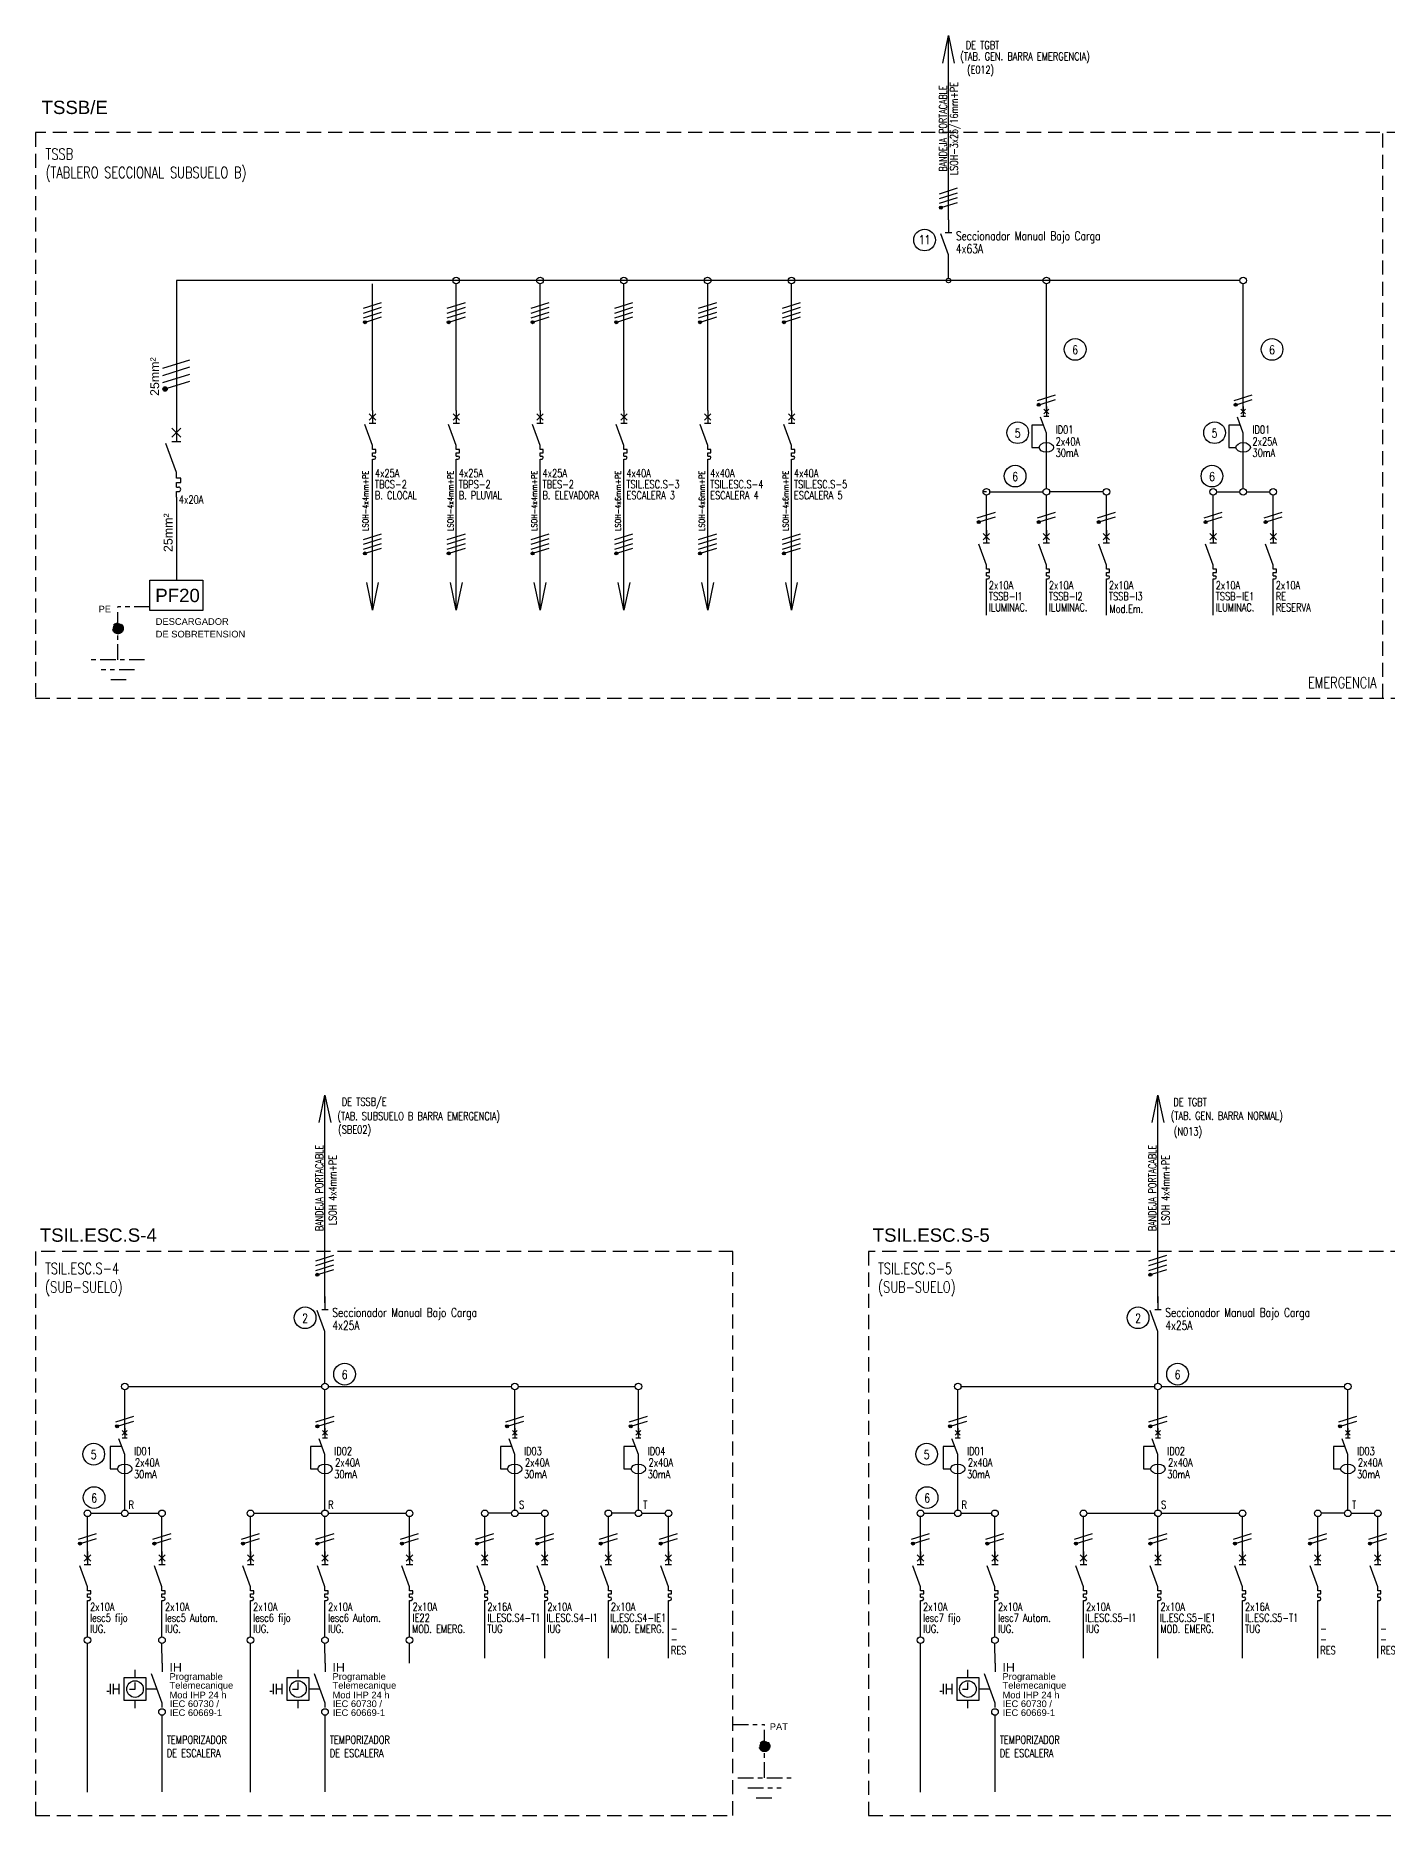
# Model space of a CAD drawing. Header units: millimetres. Extents: x 1657 to 1770, y 2038 to 2082.
# Drawn here: x 1720.46 to 1750.86, y 2042.42 to 2082.45 of the extents above; entities that cross this region are included whole.
import ezdxf
from ezdxf.enums import TextEntityAlignment as Align

# ---------------------------------------------------------------- set-up
doc = ezdxf.new("R2010")
doc.units = ezdxf.units.MM
doc.linetypes.add('OCJ-ESQUEMAS UNIFILARES-CORREGIDOS IDO-REV.br$0$DASHED', pattern=[19.05, 12.7, -6.35])
doc.linetypes.add('OCJ-ESQUEMAS UNIFILARES-CORREGIDOS IDO-REV.br$0$EJE_5', pattern=[7.1, 5, -1, 0.1, -1])
for name, color, linetype in [('OCJ-ESQUEMAS UNIFILARES-CORREGIDOS IDO-REV.br$0$00-IE', 1, 'Continuous'), ('OCJ-ESQUEMAS UNIFILARES-CORREGIDOS IDO-REV.br$0$00-IE-CABLES', 10, 'Continuous'), ('OCJ-ESQUEMAS UNIFILARES-CORREGIDOS IDO-REV.br$0$01-ELE-APARATOS', 170, 'Continuous'), ('OCJ-ESQUEMAS UNIFILARES-CORREGIDOS IDO-REV.br$0$CABLES', 10, 'Continuous'), ('OCJ-ESQUEMAS UNIFILARES-CORREGIDOS IDO-REV.br$0$ELECTRIC', 4, 'Continuous'), ('OCJ-ESQUEMAS UNIFILARES-CORREGIDOS IDO-REV.br$0$PAT', 80, 'Continuous'), ('OCJ-ESQUEMAS UNIFILARES-CORREGIDOS IDO-REV.br$0$TEXTO', 7, 'Continuous'), ('OCJ-ESQUEMAS UNIFILARES-CORREGIDOS IDO-REV.br$0$Textos', 4, 'Continuous')]:
    doc.layers.add(name, color=color, linetype=linetype)
doc.styles.add('OCJ-ESQUEMAS UNIFILARES-CORREGIDOS IDO-REV.br$0$ARIAL', font='Arial.ttf', dxfattribs={"height": 0.2})
doc.styles.add('OCJ-ESQUEMAS UNIFILARES-CORREGIDOS IDO-REV.br$0$COTAS', font='SANSS___.TTF', dxfattribs={"width": 0.7})
doc.styles.add('OCJ-ESQUEMAS UNIFILARES-CORREGIDOS IDO-REV.br$0$Electricidad', font='ROMANS.SHX', dxfattribs={"width": 0.75, "height": 0.175})

# ---------------------------------------------------------------- blocks, each defined once
blk = doc.blocks.new('OCJ-ESQUEMAS UNIFILARES-CORREGIDOS IDO-REV.br$0$Unif-Interruptor-Term')
for p, q in [((0, -1.013), (0.045, -1.013)), ((0, -1.103), (0.045, -1.103))]:
    blk.add_line(p, q)
for points in [[(-0.09, 0.177), (0.09, -0.003)], [(-0.09, -0.003), (0.09, 0.177)], [(0, 0.267), (0, -0.093)], [(0, -0.72), (-0.215, -0.128)], [(-0.09, -0.093), (0.09, -0.093)], [(0, -0.833), (0, -0.72)], [(0, -0.923), (0.09, -0.923), (0.09, -0.833), (0, -0.833)], [(0, -1.013), (0, -0.923)], [(0, -1.215), (0, -1.103)]]:
    blk.add_lwpolyline(points)
blk.add_arc((0.045, -1.058), 0.045, 270, 90)
blk = doc.blocks.new('OCJ-ESQUEMAS UNIFILARES-CORREGIDOS IDO-REV.br$0$Unif-Interruptor-Dif')
for points in [[(-0.068, 0.11), (0.068, -0.025)], [(-0.068, -0.025), (0.068, 0.11)], [(0, 0.177), (0, -0.093)], [(-0.081, -0.343), (-0.405, -0.343), (-0.405, -0.97), (-0.202, -0.97)], [(0, -0.565), (-0.162, -0.121)], [(-0.068, -0.093), (0.068, -0.093)], [(0, -1.308), (0, -0.565)]]:
    blk.add_lwpolyline(points)
blk.add_ellipse((0, -0.97), major_axis=(0.203, 0), ratio=0.670814)
blk = doc.blocks.new('OCJ-ESQUEMAS UNIFILARES-CORREGIDOS IDO-REV.br$0$A$C7AFF483F')
for points in [[(0, 0.88), (0, 0.592)], [(0, 0.09), (-0.172, 0.564)], [(-0.072, 0.592), (0.072, 0.592)], [(0, 0), (0, 0.09)]]:
    blk.add_lwpolyline(points)
blk = doc.blocks.new('OCJ-ESQUEMAS UNIFILARES-CORREGIDOS IDO-REV.br$0$ITM')
at = {"layer": 'OCJ-ESQUEMAS UNIFILARES-CORREGIDOS IDO-REV.br$0$01-ELE-APARATOS'}
for p, q in [((0, 0.225), (0.05, 0.225)), ((0, 0.125), (0.05, 0.125))]:
    blk.add_line(p, q, dxfattribs=at)
for points in [[(0, 1.65), (0, 1.25)], [(0, 0.55), (-0.239, 1.208)], [(-0.1, 1.55), (0.1, 1.35)], [(-0.1, 1.35), (0.1, 1.55)], [(-0.1, 1.25), (0.1, 1.25)], [(0, 0.425), (0, 0.55)], [(0, 0.325), (0.1, 0.325), (0.1, 0.425), (0, 0.425)], [(0, 0.225), (0, 0.325)], [(0, 0), (0, 0.125)]]:
    blk.add_lwpolyline(points, dxfattribs=at)
blk.add_arc((0.05, 0.175), 0.05, 270, 90, dxfattribs=at)
blk = doc.blocks.new('OCJ-ESQUEMAS UNIFILARES-CORREGIDOS IDO-REV.br$0$IH')
at = {"layer": 'OCJ-ESQUEMAS UNIFILARES-CORREGIDOS IDO-REV.br$0$01-ELE-APARATOS'}
for p, q in [((-0.608, 0.665), (-0.608, 0.847)), ((-1.158, 0.297), (-1.158, 0.534)), ((-1.092, 0.297), (-1.092, 0.534)), ((-0.967, 0.415), (-1.092, 0.415)), ((-0.967, 0.297), (-0.967, 0.534)), ((-0.115, 0.415), (-0.358, 0.415)), ((-1.191, 0.357), (-1.242, 0.357)), ((-0.608, -0.017), (-0.608, 0.165))]:
    blk.add_line(p, q, dxfattribs=at)
for points in [[(0, 0.999), (0, 0.799)], [(-0.734, 0.415), (-0.608, 0.415), (-0.608, 0.565)], [(0, 0), (0, 0.099), (-0.239, 0.756)]]:
    blk.add_lwpolyline(points, dxfattribs=at)
blk.add_lwpolyline([(-0.858, 0.165), (-0.358, 0.165), (-0.358, 0.665), (-0.858, 0.665)], close=True, dxfattribs=at)
blk.add_circle((-0.608, 0.415), 0.187, dxfattribs=at)

msp = doc.modelspace()

# ---------------------------------------------------------------- hatches: boundary and pattern name
at = {"layer": 'OCJ-ESQUEMAS UNIFILARES-CORREGIDOS IDO-REV.br$0$00-IE-CABLES'}
for points in [[(1740.791, 2078.565, 1), (1740.846, 2078.604, 1)], [(1727.837, 2075.988, 1), (1727.892, 2076.027, 1)], [(1729.722, 2075.988, 1), (1729.776, 2076.027, 1)], [(1731.607, 2075.988, 1), (1731.661, 2076.027, 1)], [(1733.491, 2075.988, 1), (1733.546, 2076.027, 1)], [(1735.376, 2075.988, 1), (1735.431, 2076.027, 1)], [(1737.261, 2075.988, 1), (1737.316, 2076.027, 1)], [(1742.992, 2074.129, 1), (1743.047, 2074.168, 1)], [(1747.419, 2074.129, 1), (1747.474, 2074.168, 1)], [(1741.642, 2071.491, 1), (1741.697, 2071.53, 1)], [(1742.992, 2071.491, 1), (1743.047, 2071.53, 1)], [(1744.342, 2071.491, 1), (1744.397, 2071.53, 1)], [(1746.744, 2071.491, 1), (1746.799, 2071.53, 1)], [(1748.094, 2071.491, 1), (1748.149, 2071.53, 1)], [(1727.837, 2070.786, 1), (1727.892, 2070.825, 1)], [(1729.722, 2070.786, 1), (1729.776, 2070.825, 1)], [(1731.607, 2070.786, 1), (1731.661, 2070.825, 1)], [(1733.491, 2070.786, 1), (1733.546, 2070.825, 1)], [(1735.376, 2070.786, 1), (1735.431, 2070.825, 1)], [(1737.261, 2070.786, 1), (1737.316, 2070.825, 1)], [(1726.766, 2054.56, 1), (1726.821, 2054.6, 1)], [(1745.501, 2054.56, 1), (1745.555, 2054.6, 1)], [(1722.265, 2051.151, 1), (1722.319, 2051.191, 1)], [(1726.769, 2051.151, 1), (1726.823, 2051.191, 1)], [(1731.037, 2051.151, 1), (1731.091, 2051.191, 1)], [(1733.817, 2051.151, 1), (1733.871, 2051.191, 1)], [(1740.999, 2051.151, 1), (1741.053, 2051.191, 1)], [(1745.503, 2051.151, 1), (1745.557, 2051.191, 1)], [(1749.771, 2051.151, 1), (1749.825, 2051.191, 1)], [(1721.427, 2048.513, 1), (1721.482, 2048.553, 1)], [(1723.102, 2048.513, 1), (1723.157, 2048.553, 1)], [(1725.094, 2048.513, 1), (1725.149, 2048.553, 1)], [(1726.769, 2048.513, 1), (1726.823, 2048.553, 1)], [(1728.669, 2048.513, 1), (1728.723, 2048.553, 1)], [(1730.362, 2048.513, 1), (1730.416, 2048.553, 1)], [(1731.712, 2048.513, 1), (1731.766, 2048.553, 1)], [(1733.142, 2048.513, 1), (1733.196, 2048.553, 1)], [(1734.492, 2048.513, 1), (1734.546, 2048.553, 1)], [(1740.161, 2048.513, 1), (1740.216, 2048.553, 1)], [(1741.836, 2048.513, 1), (1741.891, 2048.553, 1)], [(1743.828, 2048.513, 1), (1743.883, 2048.553, 1)], [(1745.503, 2048.513, 1), (1745.557, 2048.553, 1)], [(1747.403, 2048.513, 1), (1747.458, 2048.553, 1)], [(1749.096, 2048.513, 1), (1749.15, 2048.553, 1)], [(1750.446, 2048.513, 1), (1750.5, 2048.553, 1)]]:
    msp.add_hatch(color=256, dxfattribs=at).paths.add_polyline_path(points)
at = {"layer": 'OCJ-ESQUEMAS UNIFILARES-CORREGIDOS IDO-REV.br$0$CABLES'}
msp.add_hatch(color=256, dxfattribs=at).paths.add_polyline_path([(1723.41, 2074.534, 1), (1723.329, 2074.476, 1)])
at = {"layer": 'OCJ-ESQUEMAS UNIFILARES-CORREGIDOS IDO-REV.br$0$PAT', "linetype": 'OCJ-ESQUEMAS UNIFILARES-CORREGIDOS IDO-REV.br$0$EJE_5', "ltscale": 0.07}
h = msp.add_hatch(color=256, dxfattribs=at)
h.paths.add_polyline_path([(1722.191, 2069.12), (1722.431, 2069.12, 1)])
h.paths.add_polyline_path([(1722.431, 2069.12), (1722.311, 2069.12), (1722.311, 2069, 0.414214)])
h.paths.add_polyline_path([(1722.311, 2069.12), (1722.191, 2069.12, 0.414214), (1722.311, 2069)])
h = msp.add_hatch(color=256, dxfattribs=at)
h.paths.add_polyline_path([(1736.973, 2043.974), (1736.733, 2043.974, -1)])
h.paths.add_polyline_path([(1736.733, 2043.974), (1736.853, 2043.974), (1736.853, 2043.854, -0.414214)])
h.paths.add_polyline_path([(1736.853, 2043.974), (1736.973, 2043.974, -0.414214), (1736.853, 2043.854)])

# ---------------------------------------------------------------- linework, layer by layer
at = {"layer": 'OCJ-ESQUEMAS UNIFILARES-CORREGIDOS IDO-REV.br$0$00-IE'}
for p, q in [((1723.624, 2076.946), (1723.624, 2073.723)), ((1747.544, 2076.946), (1723.624, 2076.946)), ((1735.498, 2076.946), (1733.762, 2076.946)), ((1739.268, 2076.946), (1737.531, 2076.946)), ((1723.624, 2072.073), (1723.624, 2070.202))]:
    msp.add_line(p, q, dxfattribs=at)
at = {"layer": 'OCJ-ESQUEMAS UNIFILARES-CORREGIDOS IDO-REV.br$0$00-IE-CABLES'}
for p, q in [((1740.99, 2078.31), (1740.99, 2082.454)), ((1740.99, 2076.996), (1740.99, 2077.504)), ((1728.036, 2074.021), (1728.036, 2076.872)), ((1729.92, 2074.021), (1729.92, 2076.872)), ((1731.805, 2074.021), (1731.805, 2076.872)), ((1733.69, 2074.021), (1733.69, 2076.872)), ((1735.575, 2074.021), (1735.575, 2076.872)), ((1737.46, 2074.021), (1737.46, 2076.872)), ((1743.191, 2073.966), (1743.191, 2076.869)), ((1747.618, 2073.966), (1747.618, 2076.869)), ((1743.191, 2072.266), (1743.191, 2073.068)), ((1747.618, 2072.266), (1747.618, 2073.068)), ((1728.036, 2069.532), (1728.036, 2072.835)), ((1729.92, 2069.532), (1729.92, 2072.835)), ((1731.805, 2069.532), (1731.805, 2072.835)), ((1733.69, 2069.532), (1733.69, 2072.835)), ((1735.575, 2069.532), (1735.575, 2072.835)), ((1737.46, 2069.532), (1737.46, 2072.835)), ((1741.841, 2072.192), (1741.767, 2072.192)), ((1741.841, 2071.116), (1741.841, 2072.118)), ((1741.915, 2072.192), (1743.117, 2072.192)), ((1743.191, 2071.116), (1743.191, 2072.118)), ((1744.467, 2072.192), (1743.265, 2072.192)), ((1744.541, 2071.116), (1744.541, 2072.118)), ((1746.943, 2071.116), (1746.943, 2072.118)), ((1747.017, 2072.192), (1747.544, 2072.192)), ((1747.692, 2072.192), (1748.219, 2072.192)), ((1748.293, 2071.116), (1748.293, 2072.118)), ((1741.841, 2069.416), (1741.841, 2070.218)), ((1743.191, 2069.416), (1743.191, 2070.218)), ((1744.541, 2069.416), (1744.541, 2070.218)), ((1746.943, 2069.416), (1746.943, 2070.218)), ((1748.293, 2069.416), (1748.293, 2070.218)), ((1726.965, 2053.947), (1726.965, 2058.622)), ((1745.699, 2053.947), (1745.699, 2058.622)), ((1726.965, 2052.139), (1726.965, 2053.21)), ((1745.699, 2052.139), (1745.699, 2053.21)), ((1722.463, 2050.989), (1722.463, 2051.99)), ((1722.537, 2052.065), (1726.893, 2052.065)), ((1726.967, 2050.989), (1726.967, 2051.99)), ((1727.041, 2052.065), (1731.161, 2052.065)), ((1731.235, 2050.989), (1731.235, 2051.99)), ((1731.31, 2052.065), (1733.941, 2052.065)), ((1734.015, 2050.989), (1734.015, 2051.99)), ((1741.197, 2050.989), (1741.197, 2051.99)), ((1741.271, 2052.065), (1745.627, 2052.065)), ((1745.701, 2050.989), (1745.701, 2051.99)), ((1745.775, 2052.065), (1749.895, 2052.065)), ((1749.97, 2050.989), (1749.97, 2051.99)), ((1722.463, 2049.288), (1722.463, 2050.09)), ((1726.967, 2049.288), (1726.967, 2050.09)), ((1731.235, 2049.288), (1731.235, 2050.09)), ((1734.015, 2049.288), (1734.015, 2050.09)), ((1741.197, 2049.288), (1741.197, 2050.09)), ((1745.701, 2049.288), (1745.701, 2050.09)), ((1749.97, 2049.288), (1749.97, 2050.09)), ((1721.626, 2048.138), (1721.626, 2049.14)), ((1721.7, 2049.214), (1722.389, 2049.214)), ((1722.537, 2049.214), (1723.227, 2049.214)), ((1723.301, 2048.138), (1723.301, 2049.14)), ((1725.293, 2048.138), (1725.293, 2049.14)), ((1725.367, 2049.214), (1726.893, 2049.214)), ((1726.967, 2048.138), (1726.967, 2049.14)), ((1727.041, 2049.214), (1728.793, 2049.214)), ((1728.868, 2048.138), (1728.868, 2049.14)), ((1730.56, 2048.138), (1730.56, 2049.14)), ((1731.161, 2049.214), (1730.635, 2049.214)), ((1731.31, 2049.214), (1731.836, 2049.214)), ((1731.91, 2048.138), (1731.91, 2049.14)), ((1733.34, 2048.138), (1733.34, 2049.14)), ((1733.941, 2049.214), (1733.414, 2049.214)), ((1734.089, 2049.214), (1734.616, 2049.214)), ((1734.69, 2048.138), (1734.69, 2049.14)), ((1740.36, 2048.138), (1740.36, 2049.14)), ((1740.434, 2049.214), (1741.123, 2049.214)), ((1741.271, 2049.214), (1741.961, 2049.214)), ((1742.035, 2048.138), (1742.035, 2049.14)), ((1744.027, 2048.138), (1744.027, 2049.14)), ((1744.101, 2049.214), (1745.627, 2049.214)), ((1745.701, 2048.138), (1745.701, 2049.14)), ((1745.775, 2049.214), (1747.528, 2049.214)), ((1747.602, 2048.138), (1747.602, 2049.14)), ((1749.295, 2048.138), (1749.295, 2049.14)), ((1749.895, 2049.214), (1749.369, 2049.214)), ((1750.044, 2049.214), (1750.57, 2049.214)), ((1750.645, 2048.138), (1750.645, 2049.14)), ((1721.626, 2046.438), (1721.626, 2047.24)), ((1723.301, 2046.438), (1723.301, 2047.24)), ((1725.293, 2046.438), (1725.293, 2047.24)), ((1726.967, 2046.438), (1726.967, 2047.24)), ((1728.868, 2046.438), (1728.868, 2047.24)), ((1730.56, 2045.952), (1730.56, 2047.24)), ((1731.91, 2045.952), (1731.91, 2047.24)), ((1733.34, 2045.952), (1733.34, 2047.24)), ((1734.69, 2045.952), (1734.69, 2047.24)), ((1740.36, 2046.438), (1740.36, 2047.24)), ((1742.035, 2046.438), (1742.035, 2047.24)), ((1744.027, 2045.952), (1744.027, 2047.24)), ((1745.701, 2045.952), (1745.701, 2047.24)), ((1747.602, 2045.952), (1747.602, 2047.24)), ((1749.295, 2045.952), (1749.295, 2047.24)), ((1750.645, 2045.952), (1750.645, 2047.24)), ((1721.627, 2042.942), (1721.626, 2046.286)), ((1723.302, 2045.845), (1723.301, 2046.286)), ((1725.294, 2042.942), (1725.293, 2046.286)), ((1726.968, 2045.845), (1726.967, 2046.286)), ((1728.869, 2045.845), (1728.868, 2046.286)), ((1740.361, 2042.942), (1740.36, 2046.286)), ((1742.036, 2045.845), (1742.035, 2046.286)), ((1723.301, 2044.671), (1723.301, 2042.952)), ((1726.967, 2044.671), (1726.967, 2042.952)), ((1742.035, 2044.671), (1742.035, 2042.952))]:
    msp.add_line(p, q, dxfattribs=at)
for points in [[(1740.859, 2081.836), (1740.99, 2082.454), (1741.121, 2081.836)], [(1740.786, 2078.898), (1741.193, 2079.027)], [(1740.786, 2078.79), (1741.193, 2078.919)], [(1740.786, 2078.682), (1741.193, 2078.811)], [(1740.851, 2078.595), (1741.193, 2078.703)], [(1727.832, 2076.321), (1728.239, 2076.45)], [(1727.832, 2076.213), (1728.239, 2076.342)], [(1729.717, 2076.321), (1730.124, 2076.45)], [(1729.717, 2076.213), (1730.124, 2076.342)], [(1731.602, 2076.321), (1732.009, 2076.45)], [(1731.602, 2076.213), (1732.009, 2076.342)], [(1733.487, 2076.321), (1733.894, 2076.45)], [(1733.487, 2076.213), (1733.894, 2076.342)], [(1735.371, 2076.321), (1735.778, 2076.45)], [(1735.371, 2076.213), (1735.778, 2076.342)], [(1737.256, 2076.321), (1737.663, 2076.45)], [(1737.256, 2076.213), (1737.663, 2076.342)], [(1727.832, 2076.105), (1728.239, 2076.234)], [(1727.897, 2076.018), (1728.239, 2076.126)], [(1729.717, 2076.105), (1730.124, 2076.234)], [(1729.781, 2076.018), (1730.124, 2076.126)], [(1731.602, 2076.105), (1732.009, 2076.234)], [(1731.666, 2076.018), (1732.009, 2076.126)], [(1733.487, 2076.105), (1733.894, 2076.234)], [(1733.551, 2076.018), (1733.894, 2076.126)], [(1735.371, 2076.105), (1735.778, 2076.234)], [(1735.436, 2076.018), (1735.778, 2076.126)], [(1737.256, 2076.105), (1737.663, 2076.234)], [(1737.32, 2076.018), (1737.663, 2076.126)], [(1742.988, 2074.246), (1743.395, 2074.375)], [(1743.052, 2074.159), (1743.395, 2074.267)], [(1747.415, 2074.246), (1747.822, 2074.375)], [(1747.479, 2074.159), (1747.822, 2074.267)], [(1741.638, 2071.608), (1742.045, 2071.737)], [(1741.702, 2071.521), (1742.045, 2071.629)], [(1742.988, 2071.608), (1743.395, 2071.737)], [(1743.052, 2071.521), (1743.395, 2071.629)], [(1744.338, 2071.608), (1744.745, 2071.737)], [(1744.402, 2071.521), (1744.745, 2071.629)], [(1746.74, 2071.608), (1747.147, 2071.737)], [(1746.804, 2071.521), (1747.147, 2071.629)], [(1748.09, 2071.608), (1748.497, 2071.737)], [(1748.154, 2071.521), (1748.497, 2071.629)], [(1727.832, 2071.119), (1728.239, 2071.248)], [(1727.832, 2071.011), (1728.239, 2071.14)], [(1729.717, 2071.119), (1730.124, 2071.248)], [(1729.717, 2071.011), (1730.124, 2071.14)], [(1731.602, 2071.119), (1732.009, 2071.248)], [(1731.602, 2071.011), (1732.009, 2071.14)], [(1733.487, 2071.119), (1733.894, 2071.248)], [(1733.487, 2071.011), (1733.894, 2071.14)], [(1735.371, 2071.119), (1735.778, 2071.248)], [(1735.371, 2071.011), (1735.778, 2071.14)], [(1737.256, 2071.119), (1737.663, 2071.248)], [(1737.256, 2071.011), (1737.663, 2071.14)], [(1727.832, 2070.903), (1728.239, 2071.032)], [(1727.897, 2070.816), (1728.239, 2070.924)], [(1729.717, 2070.903), (1730.124, 2071.032)], [(1729.781, 2070.816), (1730.124, 2070.924)], [(1731.602, 2070.903), (1732.009, 2071.032)], [(1731.666, 2070.816), (1732.009, 2070.924)], [(1733.487, 2070.903), (1733.894, 2071.032)], [(1733.551, 2070.816), (1733.894, 2070.924)], [(1735.371, 2070.903), (1735.778, 2071.032)], [(1735.436, 2070.816), (1735.778, 2070.924)], [(1737.256, 2070.903), (1737.663, 2071.032)], [(1737.32, 2070.816), (1737.663, 2070.924)], [(1728.166, 2070.15), (1728.036, 2069.532), (1727.905, 2070.15)], [(1730.051, 2070.15), (1729.92, 2069.532), (1729.79, 2070.15)], [(1731.936, 2070.15), (1731.805, 2069.532), (1731.674, 2070.15)], [(1733.821, 2070.15), (1733.69, 2069.532), (1733.559, 2070.15)], [(1735.706, 2070.15), (1735.575, 2069.532), (1735.444, 2070.15)], [(1737.59, 2070.15), (1737.46, 2069.532), (1737.329, 2070.15)], [(1726.834, 2058.004), (1726.965, 2058.622), (1727.096, 2058.004)], [(1745.568, 2058.004), (1745.699, 2058.622), (1745.83, 2058.004)], [(1726.762, 2054.894), (1727.169, 2055.023)], [(1726.762, 2054.786), (1727.169, 2054.915)], [(1726.762, 2054.678), (1727.169, 2054.807)], [(1726.826, 2054.59), (1727.169, 2054.699)], [(1745.496, 2054.894), (1745.903, 2055.023)], [(1745.496, 2054.786), (1745.903, 2054.915)], [(1745.496, 2054.678), (1745.903, 2054.807)], [(1745.56, 2054.59), (1745.903, 2054.699)], [(1722.26, 2051.269), (1722.667, 2051.397)], [(1722.324, 2051.181), (1722.667, 2051.289)], [(1726.764, 2051.269), (1727.171, 2051.397)], [(1726.828, 2051.181), (1727.171, 2051.289)], [(1731.032, 2051.269), (1731.439, 2051.397)], [(1731.096, 2051.181), (1731.439, 2051.289)], [(1733.812, 2051.269), (1734.219, 2051.397)], [(1733.876, 2051.181), (1734.219, 2051.289)], [(1740.994, 2051.269), (1741.401, 2051.397)], [(1741.058, 2051.181), (1741.401, 2051.289)], [(1745.498, 2051.269), (1745.905, 2051.397)], [(1745.562, 2051.181), (1745.905, 2051.289)], [(1749.766, 2051.269), (1750.173, 2051.397)], [(1749.83, 2051.181), (1750.173, 2051.289)], [(1721.423, 2048.631), (1721.83, 2048.759)], [(1721.487, 2048.543), (1721.83, 2048.651)], [(1723.097, 2048.631), (1723.504, 2048.759)], [(1723.162, 2048.543), (1723.504, 2048.651)], [(1725.089, 2048.631), (1725.496, 2048.759)], [(1725.153, 2048.543), (1725.496, 2048.651)], [(1726.764, 2048.631), (1727.171, 2048.759)], [(1726.828, 2048.543), (1727.171, 2048.651)], [(1728.664, 2048.631), (1729.071, 2048.759)], [(1728.728, 2048.543), (1729.071, 2048.651)], [(1730.357, 2048.631), (1730.764, 2048.759)], [(1730.421, 2048.543), (1730.764, 2048.651)], [(1731.707, 2048.631), (1732.114, 2048.759)], [(1731.771, 2048.543), (1732.114, 2048.651)], [(1733.137, 2048.631), (1733.544, 2048.759)], [(1733.201, 2048.543), (1733.544, 2048.651)], [(1734.487, 2048.631), (1734.894, 2048.759)], [(1734.551, 2048.543), (1734.894, 2048.651)], [(1740.157, 2048.631), (1740.564, 2048.759)], [(1740.221, 2048.543), (1740.564, 2048.651)], [(1741.831, 2048.631), (1742.238, 2048.759)], [(1741.896, 2048.543), (1742.238, 2048.651)], [(1743.823, 2048.631), (1744.23, 2048.759)], [(1743.887, 2048.543), (1744.23, 2048.651)], [(1745.498, 2048.631), (1745.905, 2048.759)], [(1745.562, 2048.543), (1745.905, 2048.651)], [(1747.398, 2048.631), (1747.805, 2048.759)], [(1747.462, 2048.543), (1747.805, 2048.651)], [(1749.091, 2048.631), (1749.498, 2048.759)], [(1749.155, 2048.543), (1749.498, 2048.651)], [(1750.441, 2048.631), (1750.848, 2048.759)], [(1750.505, 2048.543), (1750.848, 2048.651)]]:
    msp.add_lwpolyline(points, dxfattribs=at)
at = {"layer": 'OCJ-ESQUEMAS UNIFILARES-CORREGIDOS IDO-REV.br$0$00-IE-CABLES', "color": 3}
msp.add_lwpolyline([(1723.025, 2070.202), (1724.222, 2070.202), (1724.222, 2069.52), (1723.025, 2069.52)], close=True, dxfattribs=at)
at = {"layer": 'OCJ-ESQUEMAS UNIFILARES-CORREGIDOS IDO-REV.br$0$00-IE-CABLES'}
for centre, radius in [((1740.819, 2078.584), 0.0338), ((1729.918, 2076.946), 0.0741), ((1731.803, 2076.946), 0.0741), ((1733.688, 2076.946), 0.0741), ((1735.573, 2076.946), 0.0741), ((1737.457, 2076.946), 0.0741), ((1743.191, 2076.943), 0.0741), ((1747.618, 2076.943), 0.0741), ((1727.864, 2076.007), 0.0338), ((1729.749, 2076.007), 0.0338), ((1731.634, 2076.007), 0.0338), ((1733.519, 2076.007), 0.0338), ((1735.403, 2076.007), 0.0338), ((1737.288, 2076.007), 0.0338), ((1743.02, 2074.149), 0.0338), ((1747.447, 2074.149), 0.0338), ((1741.841, 2072.192), 0.0741), ((1743.191, 2072.192), 0.0741), ((1744.541, 2072.192), 0.0741), ((1746.943, 2072.192), 0.0741), ((1747.618, 2072.192), 0.0741), ((1748.293, 2072.192), 0.0741), ((1741.67, 2071.511), 0.0338), ((1743.02, 2071.511), 0.0338), ((1744.37, 2071.511), 0.0338), ((1746.772, 2071.511), 0.0338), ((1748.122, 2071.511), 0.0338), ((1727.864, 2070.805), 0.0338), ((1729.749, 2070.805), 0.0338), ((1731.634, 2070.805), 0.0338), ((1733.519, 2070.805), 0.0338), ((1735.403, 2070.805), 0.0338), ((1737.288, 2070.805), 0.0338), ((1726.794, 2054.58), 0.0338), ((1745.528, 2054.58), 0.0338), ((1722.463, 2052.065), 0.0741), ((1726.967, 2052.065), 0.0741), ((1731.235, 2052.065), 0.0741), ((1734.015, 2052.065), 0.0741), ((1741.197, 2052.065), 0.0741), ((1745.701, 2052.065), 0.0741), ((1749.97, 2052.065), 0.0741), ((1722.292, 2051.171), 0.0338), ((1726.796, 2051.171), 0.0338), ((1731.064, 2051.171), 0.0338), ((1733.844, 2051.171), 0.0338), ((1741.026, 2051.171), 0.0338), ((1745.53, 2051.171), 0.0338), ((1749.798, 2051.171), 0.0338), ((1721.626, 2049.214), 0.0741), ((1721.626, 2049.214), 0.0741), ((1722.463, 2049.214), 0.0741), ((1723.301, 2049.214), 0.0741), ((1725.293, 2049.214), 0.0741), ((1725.293, 2049.214), 0.0741), ((1726.967, 2049.214), 0.0741), ((1728.868, 2049.214), 0.0741), ((1730.56, 2049.214), 0.0741), ((1731.235, 2049.214), 0.0741), ((1731.91, 2049.214), 0.0741), ((1733.34, 2049.214), 0.0741), ((1734.015, 2049.214), 0.0741), ((1734.015, 2049.214), 0.0741), ((1734.69, 2049.214), 0.0741), ((1740.36, 2049.214), 0.0741), ((1740.36, 2049.214), 0.0741), ((1741.197, 2049.214), 0.0741), ((1742.035, 2049.214), 0.0741), ((1744.027, 2049.214), 0.0741), ((1744.027, 2049.214), 0.0741), ((1745.701, 2049.214), 0.0741), ((1747.602, 2049.214), 0.0741), ((1749.295, 2049.214), 0.0741), ((1749.97, 2049.214), 0.0741), ((1750.645, 2049.214), 0.0741), ((1721.455, 2048.533), 0.0338), ((1723.129, 2048.533), 0.0338), ((1725.121, 2048.533), 0.0338), ((1726.796, 2048.533), 0.0338), ((1728.696, 2048.533), 0.0338), ((1730.389, 2048.533), 0.0338), ((1731.739, 2048.533), 0.0338), ((1733.169, 2048.533), 0.0338), ((1734.519, 2048.533), 0.0338), ((1740.189, 2048.533), 0.0338), ((1741.863, 2048.533), 0.0338), ((1743.855, 2048.533), 0.0338), ((1745.53, 2048.533), 0.0338), ((1747.43, 2048.533), 0.0338), ((1749.123, 2048.533), 0.0338), ((1750.473, 2048.533), 0.0338), ((1721.626, 2046.36), 0.0741), ((1723.301, 2046.36), 0.0741), ((1725.293, 2046.36), 0.0741), ((1726.967, 2046.36), 0.0741), ((1728.868, 2046.36), 0.0741), ((1740.36, 2046.36), 0.0741), ((1742.035, 2046.36), 0.0741), ((1723.301, 2044.745), 0.0741), ((1726.967, 2044.745), 0.0741), ((1742.035, 2044.745), 0.0741)]:
    msp.add_circle(centre, radius, dxfattribs=at)
at = {"layer": 'OCJ-ESQUEMAS UNIFILARES-CORREGIDOS IDO-REV.br$0$CABLES'}
for points in [[(1723.322, 2074.97), (1723.925, 2075.161)], [(1723.322, 2074.81), (1723.925, 2075.001)], [(1723.322, 2074.65), (1723.925, 2074.841)], [(1723.417, 2074.52), (1723.925, 2074.681)]]:
    msp.add_lwpolyline(points, dxfattribs=at)
for centre in [(1740.99, 2076.946), (1723.37, 2074.505)]:
    msp.add_circle(centre, 0.05, dxfattribs=at)
at = {"layer": 'OCJ-ESQUEMAS UNIFILARES-CORREGIDOS IDO-REV.br$0$ELECTRIC', "linetype": 'OCJ-ESQUEMAS UNIFILARES-CORREGIDOS IDO-REV.br$0$DASHED', "ltscale": 0.025}
msp.add_line((1750.756, 2067.552), (1750.756, 2080.271), dxfattribs=at)
for points in [[(1720.458, 2067.552), (1768.788, 2067.552), (1768.788, 2080.271), (1720.458, 2080.271)], [(1720.458, 2042.418), (1736.139, 2042.418), (1736.139, 2055.105), (1720.458, 2055.105)], [(1739.192, 2042.418), (1752.2, 2042.418), (1752.2, 2055.105), (1739.192, 2055.105)]]:
    msp.add_lwpolyline(points, close=True, dxfattribs=at)
at = {"layer": 'OCJ-ESQUEMAS UNIFILARES-CORREGIDOS IDO-REV.br$0$PAT', "linetype": 'OCJ-ESQUEMAS UNIFILARES-CORREGIDOS IDO-REV.br$0$EJE_5', "ltscale": 0.07}
for p, q in [((1723.025, 2069.607), (1722.311, 2069.607)), ((1722.311, 2069.137), (1722.311, 2069.607)), ((1722.311, 2068.412), (1722.311, 2069.12)), ((1722.911, 2068.412), (1721.711, 2068.412)), ((1722.686, 2068.187), (1721.936, 2068.187)), ((1722.498, 2067.962), (1722.123, 2067.962)), ((1736.139, 2044.461), (1736.853, 2044.461)), ((1736.853, 2043.991), (1736.853, 2044.461)), ((1736.853, 2043.266), (1736.853, 2043.974)), ((1736.253, 2043.266), (1737.453, 2043.266)), ((1736.478, 2043.041), (1737.228, 2043.041)), ((1736.666, 2042.816), (1737.041, 2042.816))]:
    msp.add_line(p, q, dxfattribs=at)
for centre in [(1722.311, 2069.12), (1722.311, 2069.12), (1736.853, 2043.974), (1736.853, 2043.974)]:
    msp.add_circle(centre, 0.12, dxfattribs=at)
at = {"layer": 'OCJ-ESQUEMAS UNIFILARES-CORREGIDOS IDO-REV.br$0$TEXTO'}
for centre in [(1740.452, 2077.856), (1743.839, 2075.396), (1748.266, 2075.396), (1742.546, 2073.522), (1746.973, 2073.522), (1742.489, 2072.545), (1746.916, 2072.545), (1726.519, 2053.612), (1745.253, 2053.612), (1727.408, 2052.344), (1746.142, 2052.344), (1721.765, 2050.544), (1740.499, 2050.544), (1721.775, 2049.567), (1740.509, 2049.567)]:
    msp.add_circle(centre, 0.244, dxfattribs=at)

# ---------------------------------------------------------------- block references
at = {"layer": 'OCJ-ESQUEMAS UNIFILARES-CORREGIDOS IDO-REV.br$0$01-ELE-APARATOS'}
for name, p in [('OCJ-ESQUEMAS UNIFILARES-CORREGIDOS IDO-REV.br$0$A$C7AFF483F', (1740.99, 2077.43)), ('OCJ-ESQUEMAS UNIFILARES-CORREGIDOS IDO-REV.br$0$ITM', (1723.624, 2072.073)), ('OCJ-ESQUEMAS UNIFILARES-CORREGIDOS IDO-REV.br$0$A$C7AFF483F', (1726.965, 2053.21)), ('OCJ-ESQUEMAS UNIFILARES-CORREGIDOS IDO-REV.br$0$A$C7AFF483F', (1745.699, 2053.21)), ('OCJ-ESQUEMAS UNIFILARES-CORREGIDOS IDO-REV.br$0$IH', (1723.302, 2044.846)), ('OCJ-ESQUEMAS UNIFILARES-CORREGIDOS IDO-REV.br$0$IH', (1726.968, 2044.846)), ('OCJ-ESQUEMAS UNIFILARES-CORREGIDOS IDO-REV.br$0$IH', (1742.036, 2044.846))]:
    msp.add_blockref(name, p, dxfattribs=at)
at = {"layer": 'OCJ-ESQUEMAS UNIFILARES-CORREGIDOS IDO-REV.br$0$01-ELE-APARATOS', "xscale": 0.7999999999999546, "yscale": 0.7999999999999546, "zscale": 0.7999999999999546}
for name, p in [('OCJ-ESQUEMAS UNIFILARES-CORREGIDOS IDO-REV.br$0$Unif-Interruptor-Term', (1728.036, 2073.807)), ('OCJ-ESQUEMAS UNIFILARES-CORREGIDOS IDO-REV.br$0$Unif-Interruptor-Term', (1729.92, 2073.807)), ('OCJ-ESQUEMAS UNIFILARES-CORREGIDOS IDO-REV.br$0$Unif-Interruptor-Term', (1731.805, 2073.807)), ('OCJ-ESQUEMAS UNIFILARES-CORREGIDOS IDO-REV.br$0$Unif-Interruptor-Term', (1733.69, 2073.807)), ('OCJ-ESQUEMAS UNIFILARES-CORREGIDOS IDO-REV.br$0$Unif-Interruptor-Term', (1735.575, 2073.807)), ('OCJ-ESQUEMAS UNIFILARES-CORREGIDOS IDO-REV.br$0$Unif-Interruptor-Term', (1737.46, 2073.807)), ('OCJ-ESQUEMAS UNIFILARES-CORREGIDOS IDO-REV.br$0$Unif-Interruptor-Dif', (1743.191, 2073.966)), ('OCJ-ESQUEMAS UNIFILARES-CORREGIDOS IDO-REV.br$0$Unif-Interruptor-Dif', (1747.618, 2073.966)), ('OCJ-ESQUEMAS UNIFILARES-CORREGIDOS IDO-REV.br$0$Unif-Interruptor-Term', (1741.841, 2071.116)), ('OCJ-ESQUEMAS UNIFILARES-CORREGIDOS IDO-REV.br$0$Unif-Interruptor-Term', (1743.191, 2071.116)), ('OCJ-ESQUEMAS UNIFILARES-CORREGIDOS IDO-REV.br$0$Unif-Interruptor-Term', (1744.541, 2071.116)), ('OCJ-ESQUEMAS UNIFILARES-CORREGIDOS IDO-REV.br$0$Unif-Interruptor-Term', (1746.943, 2071.116)), ('OCJ-ESQUEMAS UNIFILARES-CORREGIDOS IDO-REV.br$0$Unif-Interruptor-Term', (1748.293, 2071.116)), ('OCJ-ESQUEMAS UNIFILARES-CORREGIDOS IDO-REV.br$0$Unif-Interruptor-Dif', (1722.463, 2050.989)), ('OCJ-ESQUEMAS UNIFILARES-CORREGIDOS IDO-REV.br$0$Unif-Interruptor-Dif', (1726.967, 2050.989)), ('OCJ-ESQUEMAS UNIFILARES-CORREGIDOS IDO-REV.br$0$Unif-Interruptor-Dif', (1731.235, 2050.989)), ('OCJ-ESQUEMAS UNIFILARES-CORREGIDOS IDO-REV.br$0$Unif-Interruptor-Dif', (1734.015, 2050.989)), ('OCJ-ESQUEMAS UNIFILARES-CORREGIDOS IDO-REV.br$0$Unif-Interruptor-Dif', (1741.197, 2050.989)), ('OCJ-ESQUEMAS UNIFILARES-CORREGIDOS IDO-REV.br$0$Unif-Interruptor-Dif', (1745.701, 2050.989)), ('OCJ-ESQUEMAS UNIFILARES-CORREGIDOS IDO-REV.br$0$Unif-Interruptor-Dif', (1749.97, 2050.989)), ('OCJ-ESQUEMAS UNIFILARES-CORREGIDOS IDO-REV.br$0$Unif-Interruptor-Term', (1721.626, 2048.138)), ('OCJ-ESQUEMAS UNIFILARES-CORREGIDOS IDO-REV.br$0$Unif-Interruptor-Term', (1723.301, 2048.138)), ('OCJ-ESQUEMAS UNIFILARES-CORREGIDOS IDO-REV.br$0$Unif-Interruptor-Term', (1725.293, 2048.138)), ('OCJ-ESQUEMAS UNIFILARES-CORREGIDOS IDO-REV.br$0$Unif-Interruptor-Term', (1726.967, 2048.138)), ('OCJ-ESQUEMAS UNIFILARES-CORREGIDOS IDO-REV.br$0$Unif-Interruptor-Term', (1728.868, 2048.138)), ('OCJ-ESQUEMAS UNIFILARES-CORREGIDOS IDO-REV.br$0$Unif-Interruptor-Term', (1730.56, 2048.138)), ('OCJ-ESQUEMAS UNIFILARES-CORREGIDOS IDO-REV.br$0$Unif-Interruptor-Term', (1731.91, 2048.138)), ('OCJ-ESQUEMAS UNIFILARES-CORREGIDOS IDO-REV.br$0$Unif-Interruptor-Term', (1733.34, 2048.138)), ('OCJ-ESQUEMAS UNIFILARES-CORREGIDOS IDO-REV.br$0$Unif-Interruptor-Term', (1734.69, 2048.138)), ('OCJ-ESQUEMAS UNIFILARES-CORREGIDOS IDO-REV.br$0$Unif-Interruptor-Term', (1740.36, 2048.138)), ('OCJ-ESQUEMAS UNIFILARES-CORREGIDOS IDO-REV.br$0$Unif-Interruptor-Term', (1742.035, 2048.138)), ('OCJ-ESQUEMAS UNIFILARES-CORREGIDOS IDO-REV.br$0$Unif-Interruptor-Term', (1744.027, 2048.138)), ('OCJ-ESQUEMAS UNIFILARES-CORREGIDOS IDO-REV.br$0$Unif-Interruptor-Term', (1745.701, 2048.138)), ('OCJ-ESQUEMAS UNIFILARES-CORREGIDOS IDO-REV.br$0$Unif-Interruptor-Term', (1747.602, 2048.138)), ('OCJ-ESQUEMAS UNIFILARES-CORREGIDOS IDO-REV.br$0$Unif-Interruptor-Term', (1749.295, 2048.138)), ('OCJ-ESQUEMAS UNIFILARES-CORREGIDOS IDO-REV.br$0$Unif-Interruptor-Term', (1750.645, 2048.138))]:
    msp.add_blockref(name, p, dxfattribs=at)

# ---------------------------------------------------------------- texts
at = {"layer": 'OCJ-ESQUEMAS UNIFILARES-CORREGIDOS IDO-REV.br$0$TEXTO', "style": 'OCJ-ESQUEMAS UNIFILARES-CORREGIDOS IDO-REV.br$0$Electricidad', "width": 0.75}
for s, height, p in [('DE TGBT', 0.18, (1741.379, 2082.151)), ('(TAB. GEN. BARRA EMERGENCIA)', 0.18, (1741.254, 2081.897)), ('TSSB', 0.25, (1720.684, 2079.665)), ('(TABLERO SECCIONAL SUBSUELO B)', 0.25, (1720.684, 2079.249)), ('11', 0.2, (1740.324, 2077.762)), ('Seccionador Manual Bajo Carga', 0.2, (1741.157, 2077.85)), ('4x63A', 0.2, (1741.157, 2077.559)), ('6', 0.2, (1743.775, 2075.286)), ('6', 0.2, (1748.202, 2075.286)), ('5', 0.2, (1742.482, 2073.412)), ('ID01', 0.18, (1743.4, 2073.5)), ('5', 0.2, (1746.909, 2073.412)), ('ID01', 0.18, (1747.827, 2073.5)), ('2x40A', 0.18, (1743.4, 2073.236)), ('30mA', 0.18, (1743.4, 2072.979)), ('2x25A', 0.18, (1747.827, 2073.236)), ('30mA', 0.18, (1747.827, 2072.979)), ('4x25A', 0.18, (1728.09, 2072.52)), ('4x25A', 0.18, (1729.975, 2072.52)), ('4x25A', 0.18, (1731.86, 2072.52)), ('4x40A', 0.18, (1733.745, 2072.52)), ('4x40A', 0.18, (1735.63, 2072.52)), ('4x40A', 0.18, (1737.514, 2072.52)), ('TBCS-2', 0.18, (1728.09, 2072.272)), ('TBPS-2', 0.18, (1729.975, 2072.272)), ('TBES-2', 0.18, (1731.86, 2072.272)), ('TSIL.ESC.S-3', 0.18, (1733.745, 2072.272)), ('TSIL.ESC.S-4', 0.18, (1735.63, 2072.272)), ('TSIL.ESC.S-5', 0.18, (1737.514, 2072.272)), ('6', 0.2, (1742.425, 2072.435)), ('6', 0.2, (1746.852, 2072.435)), ('4x20A', 0.18, (1723.681, 2071.929)), ('B. CLOCAL', 0.18, (1728.09, 2072.023)), ('B. PLUVIAL', 0.18, (1729.975, 2072.023)), ('B. ELEVADORA', 0.18, (1731.86, 2072.023)), ('ESCALERA 3', 0.18, (1733.745, 2072.023)), ('ESCALERA 4', 0.18, (1735.63, 2072.023)), ('ESCALERA 5', 0.18, (1737.514, 2072.023)), ('TSSB-I1', 0.18, (1741.898, 2069.752)), ('2x10A', 0.18, (1741.898, 2070)), ('TSSB-I2', 0.18, (1743.248, 2069.752)), ('2x10A', 0.18, (1743.248, 2070)), ('TSSB-I3', 0.18, (1744.598, 2069.752)), ('2x10A', 0.18, (1744.598, 2070)), ('TSSB-IE1', 0.18, (1747, 2069.752)), ('2x10A', 0.18, (1747, 2070)), ('2x10A', 0.18, (1748.35, 2070)), ('RE', 0.18, (1748.35, 2069.752)), ('ILUMINAC.', 0.18, (1741.898, 2069.503)), ('ILUMINAC.', 0.18, (1743.248, 2069.503)), ('Mod.Em.', 0.18, (1744.611, 2069.468)), ('ILUMINAC.', 0.18, (1747, 2069.503)), ('RESERVA', 0.18, (1748.35, 2069.503)), ('(TAB. SUBSUELO B BARRA EMERGENCIA)', 0.18, (1727.247, 2058.06)), ('DE TSSB/E', 0.18, (1727.346, 2058.381)), ('(TAB. GEN. BARRA NORMAL)', 0.18, (1745.989, 2058.067)), ('DE TGBT', 0.18, (1746.047, 2058.375)), ('(SBE02)', 0.18, (1727.263, 2057.756)), ('(N013)', 0.18, (1746.057, 2057.715)), ('TSIL.ESC.S-4', 0.25, (1720.673, 2054.597)), ('TSIL.ESC.S-5', 0.25, (1739.407, 2054.597)), ('(SUB-SUELO)', 0.25, (1720.673, 2054.18)), ('(SUB-SUELO)', 0.25, (1739.407, 2054.18)), ('2', 0.2, (1726.455, 2053.502)), ('Seccionador Manual Bajo Carga', 0.2, (1727.133, 2053.631)), ('4x25A', 0.2, (1727.133, 2053.34)), ('2', 0.2, (1745.189, 2053.502)), ('Seccionador Manual Bajo Carga', 0.2, (1745.867, 2053.631)), ('4x25A', 0.2, (1745.867, 2053.34)), ('6', 0.2, (1727.344, 2052.234)), ('6', 0.2, (1746.078, 2052.234)), ('ID01', 0.18, (1722.672, 2050.523)), ('ID02', 0.18, (1727.176, 2050.523)), ('ID03', 0.18, (1731.444, 2050.523)), ('ID04', 0.18, (1734.224, 2050.523)), ('ID01', 0.18, (1741.406, 2050.523)), ('ID02', 0.18, (1745.91, 2050.523)), ('ID03', 0.18, (1750.178, 2050.523)), ('5', 0.2, (1721.701, 2050.434)), ('2x40A', 0.18, (1722.693, 2050.266)), ('2x40A', 0.18, (1727.197, 2050.266)), ('2x40A', 0.18, (1731.465, 2050.266)), ('2x40A', 0.18, (1734.245, 2050.266)), ('5', 0.2, (1740.435, 2050.434)), ('2x40A', 0.18, (1741.427, 2050.266)), ('2x40A', 0.18, (1745.931, 2050.266)), ('2x40A', 0.18, (1750.199, 2050.266)), ('30mA', 0.18, (1722.672, 2050.001)), ('30mA', 0.18, (1727.176, 2050.001)), ('30mA', 0.18, (1731.444, 2050.001)), ('30mA', 0.18, (1734.224, 2050.001)), ('30mA', 0.18, (1741.406, 2050.001)), ('30mA', 0.18, (1745.91, 2050.001)), ('30mA', 0.18, (1750.178, 2050.001)), ('6', 0.2, (1721.711, 2049.457)), ('R', 0.18, (1722.55, 2049.317)), ('R', 0.18, (1727.037, 2049.317)), ('S', 0.18, (1731.333, 2049.317)), ('T', 0.18, (1734.123, 2049.317)), ('6', 0.2, (1740.445, 2049.457)), ('R', 0.18, (1741.284, 2049.317)), ('S', 0.18, (1745.771, 2049.317)), ('T', 0.18, (1750.067, 2049.317)), ('2x10A', 0.18, (1721.683, 2047.022)), ('2x10A', 0.18, (1723.37, 2047.022)), ('2x10A', 0.18, (1725.35, 2047.022)), ('2x10A', 0.18, (1727.037, 2047.022)), ('2x10A', 0.18, (1728.937, 2047.022)), ('2x16A', 0.18, (1730.618, 2047.022)), ('2x10A', 0.18, (1731.968, 2047.022)), ('2x10A', 0.18, (1733.397, 2047.022)), ('2x10A', 0.18, (1740.417, 2047.022)), ('2x10A', 0.18, (1742.104, 2047.022)), ('2x10A', 0.18, (1744.084, 2047.022)), ('2x10A', 0.18, (1745.758, 2047.022)), ('2x16A', 0.18, (1747.659, 2047.022)), ('Iesc5 fijo', 0.18, (1721.683, 2046.774)), ('IUG.', 0.18, (1721.683, 2046.525)), ('Iesc5 Autom.', 0.18, (1723.37, 2046.774)), ('IUG.', 0.18, (1723.37, 2046.525)), ('Iesc6 fijo', 0.18, (1725.35, 2046.774)), ('IUG.', 0.18, (1725.35, 2046.525)), ('Iesc6 Autom.', 0.18, (1727.037, 2046.774)), ('IUG.', 0.18, (1727.037, 2046.525)), ('MOD. EMERG.', 0.18, (1728.925, 2046.522)), ('IE22', 0.18, (1728.937, 2046.774)), ('TUG', 0.18, (1730.618, 2046.525)), ('IL.ESC.S4-T1 ', 0.18, (1730.618, 2046.774)), ('IL.ESC.S4-I1 ', 0.18, (1731.95, 2046.774)), ('IUG', 0.18, (1731.968, 2046.525)), ('IL.ESC.S4-IE1 ', 0.18, (1733.38, 2046.774)), ('MOD. EMERG.', 0.18, (1733.397, 2046.522)), ('Iesc7 fijo', 0.18, (1740.417, 2046.774)), ('IUG.', 0.18, (1740.417, 2046.525)), ('Iesc7 Autom.', 0.18, (1742.104, 2046.774)), ('IUG.', 0.18, (1742.104, 2046.525)), ('IL.ESC.S5-I1 ', 0.18, (1744.066, 2046.774)), ('IUG', 0.18, (1744.084, 2046.525)), ('IL.ESC.S5-IE1 ', 0.18, (1745.74, 2046.774)), ('MOD. EMERG.', 0.18, (1745.758, 2046.522)), ('TUG', 0.18, (1747.659, 2046.525)), ('IL.ESC.S5-T1 ', 0.18, (1747.659, 2046.774)), ('-', 0.18, (1734.743, 2046.531)), ('-', 0.18, (1734.747, 2046.287)), ('-', 0.18, (1749.347, 2046.531)), ('-', 0.18, (1749.351, 2046.287)), ('-', 0.18, (1750.697, 2046.531)), ('-', 0.18, (1750.701, 2046.287)), ('RES', 0.18, (1734.747, 2046.042)), ('RES', 0.18, (1749.352, 2046.042)), ('RES', 0.18, (1750.702, 2046.042))]:
    msp.add_text(s, height=height, dxfattribs=at).set_placement(p)
msp.add_text('(E012)', height=0.175, dxfattribs=at).set_placement((1741.712, 2081.599), align=Align.CENTER)
for s, height, p in [('BANDEJA PORTACABLE', 0.175, (1740.952, 2080.364)), ('LSOH-3x25/16mm+PE', 0.175, (1741.202, 2080.364)), ('LSOH-4x4mm+PE', 0.13125, (1727.944, 2071.988)), ('LSOH-4x4mm+PE', 0.13125, (1729.854, 2071.988)), ('LSOH-4x4mm+PE', 0.13125, (1731.739, 2071.988)), ('LSOH-4x6mm+PE', 0.13125, (1733.623, 2071.988)), ('LSOH-4x6mm+PE', 0.13125, (1735.508, 2071.988)), ('LSOH-4x6mm+PE', 0.13125, (1737.393, 2071.988)), ('BANDEJA PORTACABLE', 0.175, (1726.927, 2056.531)), ('BANDEJA PORTACABLE', 0.175, (1745.661, 2056.531)), ('LSOH 4x4mm+PE', 0.175, (1727.225, 2056.485)), ('LSOH 4x4mm+PE', 0.175, (1745.959, 2056.485))]:
    msp.add_text(s, height=height, rotation=90, dxfattribs=at).set_placement(p, align=Align.CENTER)
at = {"layer": 'OCJ-ESQUEMAS UNIFILARES-CORREGIDOS IDO-REV.br$0$TEXTO', "style": 'OCJ-ESQUEMAS UNIFILARES-CORREGIDOS IDO-REV.br$0$ARIAL'}
for s, height, p in [('TSSB/E', 0.3, (1720.593, 2080.69)), ('PE', 0.15, (1721.875, 2069.479)), ('DESCARGADOR ', 0.15, (1723.16, 2069.199)), ('DE SOBRETENSION', 0.15, (1723.16, 2068.916)), ('TSIL.ESC.S-4', 0.3, (1720.552, 2055.322)), ('TSIL.ESC.S-5', 0.3, (1739.286, 2055.322)), ('IH', 0.2, (1723.47, 2045.65)), ('IH', 0.2, (1727.136, 2045.65)), ('IH', 0.2, (1742.204, 2045.65)), ('Programable', 0.15, (1723.47, 2045.468)), ('Programable', 0.15, (1727.136, 2045.468)), ('Programable', 0.15, (1742.204, 2045.468)), ('Telemecanique', 0.15, (1723.47, 2045.269)), ('Mod IHP 24 h', 0.15, (1723.47, 2045.052)), ('Telemecanique', 0.15, (1727.137, 2045.269)), ('Mod IHP 24 h', 0.15, (1727.137, 2045.052)), ('Telemecanique', 0.15, (1742.205, 2045.269)), ('Mod IHP 24 h', 0.15, (1742.205, 2045.052)), ('IEC 60730 /', 0.15, (1723.476, 2044.855)), ('IEC 60669-1', 0.15, (1723.476, 2044.654)), ('IEC 60730 /', 0.15, (1727.142, 2044.855)), ('IEC 60669-1', 0.15, (1727.142, 2044.654)), ('IEC 60730 /', 0.15, (1742.21, 2044.855)), ('IEC 60669-1', 0.15, (1742.21, 2044.654)), ('PAT', 0.15, (1736.971, 2044.339))]:
    msp.add_text(s, height=height, dxfattribs=at).set_placement(p)
for p in [(1723.236, 2074.783), (1723.539, 2071.272)]:
    msp.add_text('25mm²', height=0.2, rotation=90, dxfattribs=at).set_placement(p, align=Align.CENTER)
at = {"layer": 'OCJ-ESQUEMAS UNIFILARES-CORREGIDOS IDO-REV.br$0$TEXTO', "style": 'OCJ-ESQUEMAS UNIFILARES-CORREGIDOS IDO-REV.br$0$Electricidad', "width": 0.75}
msp.add_text('EMERGENCIA', height=0.25, dxfattribs=at).set_placement((1750.618, 2067.774), align=Align.RIGHT)
at = {"layer": 'OCJ-ESQUEMAS UNIFILARES-CORREGIDOS IDO-REV.br$0$TEXTO', "char_height": 0.18, "attachment_point": 1, "style": 'OCJ-ESQUEMAS UNIFILARES-CORREGIDOS IDO-REV.br$0$Electricidad'}
for insert in [(1723.41, 2044.21), (1727.076, 2044.21), (1742.144, 2044.21)]:
    msp.add_mtext_dynamic_manual_height_columns('TEMPORIZADOR DE ESCALERA', width=1.75067, gutter_width=12.5, heights=[0], dxfattribs=dict(at, insert=insert))
at = {"layer": 'OCJ-ESQUEMAS UNIFILARES-CORREGIDOS IDO-REV.br$0$Textos', "style": 'OCJ-ESQUEMAS UNIFILARES-CORREGIDOS IDO-REV.br$0$COTAS'}
msp.add_text('PF20', height=0.3, dxfattribs=at).set_placement((1723.15, 2069.711))

doc.saveas('drawing.dxf')
